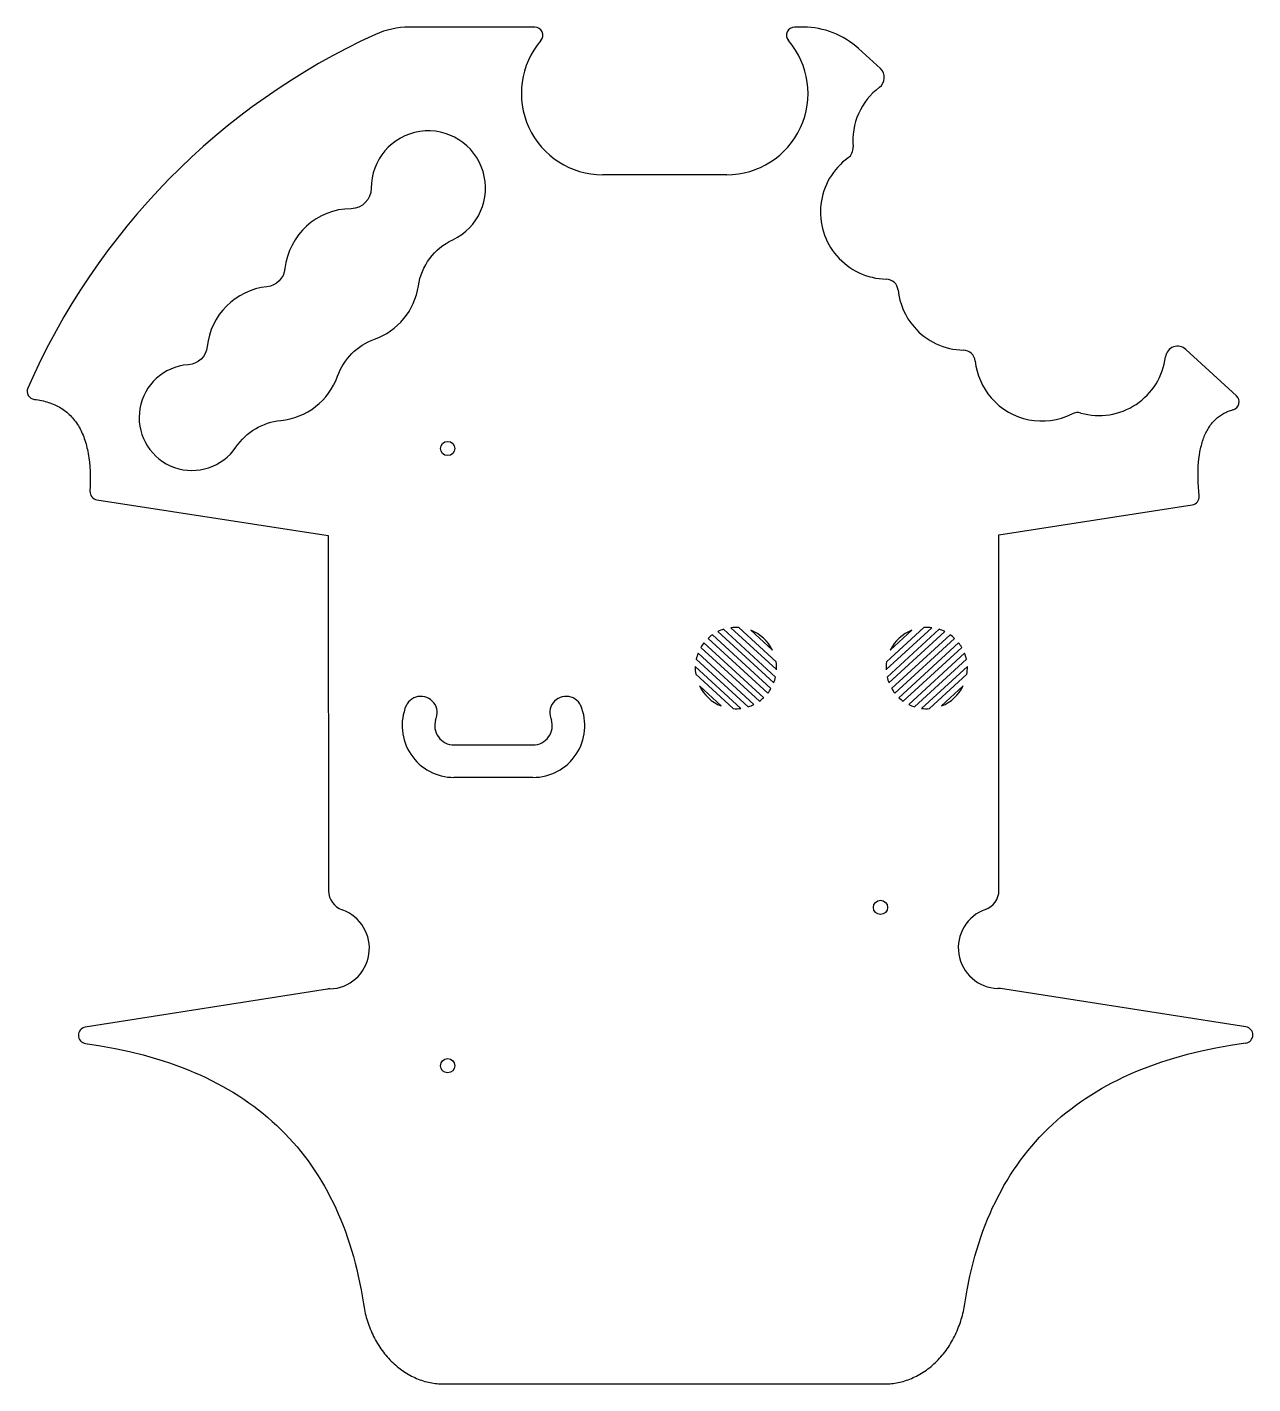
# Model space of a CAD drawing. Extents: x -80 to 222, y -214 to 120.
import ezdxf

# ---------------------------------------------------------------- set-up
doc = ezdxf.new("R2010")
doc.units = 0
doc.layers.add('VERSION_3$HOLDER-COVER', color=3, linetype='CONTINUOUS')

msp = doc.modelspace()

# ---------------------------------------------------------------- linework, layer by layer
at = {"layer": 'VERSION_3$HOLDER-COVER'}
for p, q in [((45.06, 119.61), (14.18, 119.61)), ((111.16, 119.61), (108.98, 119.61)), ((130.05, 109.42), (124.7, 114.34)), ((92.26, 83.3), (61.78, 83.3)), ((217.63, 28.93), (205.2, 40.34)), ((-62.63, 3.38), (-5.76, -5.39)), ((159.22, -5.26), (206.77, 2.14)), ((-5.76, -5.39), (-5.63, -92.8)), ((159.22, -92.68), (159.22, -5.26)), ((88.76, -29.85), (103.16, -43.08)), ((90.11, -29.05), (103.84, -41.68)), ((91.5, -28.49), (104.28, -40.24)), ((93.29, -28.1), (104.52, -38.42)), ((95.24, -28.04), (104.41, -36.48)), ((98.17, -28.71), (103.51, -33.61)), ((142.7, -28.1), (131.47, -38.42)), ((140.75, -28.04), (131.58, -36.48)), ((144.49, -28.49), (131.71, -40.24)), ((145.88, -29.05), (132.15, -41.68)), ((137.82, -28.71), (132.48, -33.61)), ((147.23, -29.85), (132.83, -43.08)), ((85.91, -32.96), (100.3, -46.19)), ((86.68, -31.82), (101.37, -45.32)), ((87.7, -30.72), (102.38, -44.22)), ((148.29, -30.72), (133.61, -44.22)), ((149.31, -31.82), (134.62, -45.32)), ((150.08, -32.96), (135.69, -46.19)), ((84.78, -35.8), (97.56, -47.55)), ((85.22, -34.36), (98.96, -46.99)), ((150.76, -34.36), (137.03, -46.99)), ((151.21, -35.8), (138.43, -47.55)), ((84.54, -37.62), (95.78, -47.94)), ((84.65, -39.56), (93.83, -47.99)), ((151.45, -37.62), (140.21, -47.94)), ((151.34, -39.56), (142.16, -47.99)), ((85.56, -42.43), (90.89, -47.33)), ((150.43, -42.43), (145.1, -47.33)), ((25.2, -56.92), (44.63, -56.92)), ((44.63, -64.92), (25.2, -64.92)), ((-5.94, -117), (-65.48, -126.37)), ((219.97, -126.28), (159.56, -116.87))]:
    msp.add_line(p, q, dxfattribs=at)
msp.add_lwpolyline([(24.88, 67.32, 1.822751), (4.83, 79.98, -0.412054), (-0.11, 74.96, 0.379643), (-16.37, 60.21, -0.352169), (-20.8, 55.77, 0.353119), (-35.47, 41.06, -0.364362), (-40.1, 36.59), (-41.33, 36.45, 1.519889), (-28.41, 16.32, -0.223873), (-17.42, 22.86, 0.290565), (-3.44, 33.76, -0.2248), (5.64, 42.84, 0.276506), (16.44, 55.97, -0.25055)], format="xyb", close=True, dxfattribs=at)
for points in [[(-78, 28.05), (-77.54, 28), (-77.09, 27.93), (-76.64, 27.85), (-76.21, 27.77), (-75.78, 27.67), (-75.36, 27.57), (-74.95, 27.45), (-74.54, 27.33), (-74.15, 27.2), (-73.76, 27.06), (-73.38, 26.9), (-73, 26.74), (-72.64, 26.57), (-72.28, 26.39), (-71.93, 26.21), (-71.59, 26.01), (-71.25, 25.8), (-70.93, 25.58), (-70.61, 25.36), (-70.3, 25.12), (-69.99, 24.88), (-69.7, 24.62), (-69.41, 24.36), (-69.13, 24.08), (-68.86, 23.8), (-68.59, 23.51), (-68.34, 23.21), (-68.09, 22.9), (-67.85, 22.58), (-67.61, 22.25), (-67.39, 21.91), (-67.17, 21.56), (-66.96, 21.2), (-66.76, 20.84), (-66.56, 20.46), (-66.38, 20.07), (-66.2, 19.68), (-66.03, 19.27), (-65.86, 18.86), (-65.71, 18.44), (-65.56, 18), (-65.42, 17.56), (-65.29, 17.11), (-65.17, 16.65), (-65.05, 16.18), (-64.94, 15.7), (-64.84, 15.21), (-64.75, 14.71), (-64.66, 14.2), (-64.58, 13.69), (-64.45, 12.62), (-64.35, 11.52), (-64.28, 10.39), (-64.25, 9.21), (-64.24, 8), (-64.26, 6.75), (-64.32, 5.46)], [(208.45, 4.31), (208.35, 5.44), (208.28, 6.55), (208.23, 7.62), (208.2, 8.67), (208.19, 9.68), (208.21, 10.67), (208.25, 11.62), (208.32, 12.54), (208.4, 13.44), (208.51, 14.3), (208.65, 15.13), (208.72, 15.53), (208.81, 15.93), (208.89, 16.32), (208.99, 16.7), (209.08, 17.07), (209.19, 17.44), (209.3, 17.8), (209.41, 18.15), (209.54, 18.49), (209.66, 18.83), (209.8, 19.15), (209.94, 19.47), (210.08, 19.79), (210.23, 20.09), (210.39, 20.39), (210.55, 20.68), (210.72, 20.96), (210.89, 21.23), (211.07, 21.5), (211.26, 21.76), (211.45, 22.01), (211.65, 22.26), (211.85, 22.49), (212.06, 22.72), (212.27, 22.94), (212.49, 23.15), (212.72, 23.36), (212.95, 23.56), (213.19, 23.75), (213.43, 23.93), (213.68, 24.11), (213.94, 24.27), (214.2, 24.43), (214.46, 24.58), (214.74, 24.73), (215.01, 24.87), (215.3, 24.99), (215.59, 25.12), (215.88, 25.23), (216.18, 25.34), (216.49, 25.44), (216.8, 25.53)], [(-65.4, -130.34), (-61.71, -130.91), (-58.12, -131.56), (-54.63, -132.32), (-51.24, -133.16), (-47.96, -134.1), (-46.35, -134.6), (-44.77, -135.13), (-43.21, -135.68), (-41.68, -136.25), (-40.17, -136.85), (-38.69, -137.47), (-37.24, -138.11), (-35.8, -138.77), (-34.4, -139.46), (-33.02, -140.17), (-31.66, -140.91), (-30.33, -141.67), (-29.02, -142.45), (-27.74, -143.25), (-26.49, -144.08), (-25.26, -144.93), (-24.05, -145.8), (-22.87, -146.7), (-21.72, -147.62), (-20.59, -148.56), (-19.48, -149.53), (-18.4, -150.52), (-17.35, -151.53), (-16.32, -152.57), (-15.31, -153.62), (-14.33, -154.71), (-13.38, -155.81), (-12.45, -156.94), (-11.54, -158.09), (-10.66, -159.26), (-9.81, -160.46), (-8.98, -161.68), (-8.17, -162.93), (-7.39, -164.19), (-6.64, -165.48), (-5.91, -166.8), (-5.21, -168.13), (-4.53, -169.49), (-3.87, -170.87), (-3.25, -172.28), (-2.64, -173.71), (-2.06, -175.16), (-1.51, -176.63), (-0.98, -178.13), (-0.48, -179.65), (0, -181.2), (0.45, -182.77), (0.88, -184.36), (1.28, -185.97), (1.66, -187.61), (2.34, -190.95), (2.92, -194.39), (3.08, -195.34), (3.28, -196.29), (3.39, -196.77), (3.51, -197.24), (3.64, -197.72), (3.78, -198.2), (3.92, -198.67), (4.08, -199.15), (4.25, -199.62), (4.42, -200.09), (4.61, -200.56), (4.8, -201.03), (5, -201.49), (5.21, -201.95), (5.44, -202.4), (5.67, -202.85), (5.91, -203.3), (6.16, -203.74), (6.41, -204.18), (6.68, -204.61), (6.95, -205.03), (7.24, -205.45), (7.53, -205.86), (7.83, -206.26), (8.14, -206.66), (8.45, -207.05), (8.78, -207.43), (9.11, -207.8), (9.44, -208.16), (9.79, -208.51), (10.14, -208.86), (10.5, -209.19), (10.86, -209.51), (11.23, -209.83), (11.6, -210.13), (11.98, -210.42), (12.37, -210.7), (12.76, -210.97), (13.15, -211.23), (13.55, -211.48), (13.95, -211.72), (14.35, -211.95), (14.76, -212.16), (15.17, -212.36), (15.58, -212.55), (15.99, -212.73), (16.4, -212.9), (16.82, -213.06), (17.24, -213.2), (17.65, -213.34), (18.07, -213.46), (18.49, -213.57), (18.9, -213.67), (19.32, -213.76), (19.74, -213.84), (20.15, -213.9), (20.56, -213.96), (20.97, -214), (21.38, -214.04), (21.79, -214.06), (22.19, -214.08), (22.6, -214.08), (131.14, -214.08), (131.54, -214.08), (131.95, -214.06), (132.35, -214.04), (132.76, -214), (133.17, -213.96), (133.58, -213.9), (134, -213.84), (134.41, -213.76), (134.83, -213.67), (135.25, -213.57), (135.67, -213.46), (136.08, -213.34), (136.5, -213.2), (136.92, -213.06), (137.33, -212.9), (137.75, -212.73), (138.16, -212.55), (138.57, -212.36), (138.98, -212.16), (139.39, -211.95), (139.79, -211.72), (140.19, -211.48), (140.59, -211.23), (140.98, -210.97), (141.37, -210.7), (141.75, -210.42), (142.13, -210.13), (142.51, -209.83), (142.88, -209.51), (143.24, -209.19), (143.6, -208.86), (143.95, -208.51), (144.29, -208.16), (144.63, -207.8), (144.96, -207.43), (145.28, -207.05), (145.6, -206.66), (145.91, -206.26), (146.21, -205.86), (146.5, -205.45), (146.78, -205.03), (147.06, -204.61), (147.32, -204.18), (147.58, -203.74), (147.83, -203.3), (148.07, -202.85), (148.3, -202.4), (148.52, -201.95), (148.73, -201.49), (148.94, -201.03), (149.13, -200.56), (149.31, -200.09), (149.49, -199.62), (149.65, -199.15), (149.81, -198.67), (149.96, -198.2), (150.1, -197.72), (150.23, -197.24), (150.35, -196.77), (150.46, -196.29), (150.65, -195.34), (150.81, -194.39), (151.4, -190.93), (152.08, -187.57), (152.46, -185.92), (152.87, -184.3), (153.3, -182.7), (153.76, -181.12), (154.24, -179.57), (154.75, -178.04), (155.28, -176.53), (155.84, -175.05), (156.43, -173.59), (157.04, -172.16), (157.67, -170.74), (158.33, -169.36), (159.02, -167.99), (159.73, -166.65), (160.46, -165.33), (161.23, -164.03), (162.01, -162.76), (162.83, -161.51), (163.66, -160.29), (164.53, -159.09), (165.42, -157.91), (166.33, -156.76), (167.27, -155.62), (168.23, -154.52), (169.22, -153.43), (170.24, -152.37), (171.28, -151.33), (172.35, -150.32), (173.44, -149.33), (174.56, -148.36), (175.7, -147.42), (176.87, -146.5), (178.06, -145.6), (179.28, -144.73), (180.52, -143.88), (181.79, -143.05), (183.09, -142.25), (184.41, -141.47), (185.76, -140.71), (187.13, -139.98), (188.52, -139.27), (189.95, -138.58), (191.39, -137.92), (192.87, -137.28), (194.36, -136.66), (195.89, -136.07), (197.44, -135.5), (199.01, -134.96), (200.61, -134.43), (202.24, -133.94), (205.56, -133.01), (208.99, -132.17), (212.52, -131.44), (216.15, -130.79), (219.88, -130.24)]]:
    msp.add_lwpolyline(points, dxfattribs=at)
for centre in [(23.64, 15.98), (130.1, -96.9), (23.64, -135.84)]:
    msp.add_circle(centre, 1.75, dxfattribs=at)
for centre, radius, start, end in [((76.87, -37.46), 170.73, 114.575, 156.4173), ((14.18, 99.61), 20, 90, 114.575), ((45.06, 117.61), 2, 319.4426, 90), ((108.98, 117.61), 2, 90, 220.5574), ((111.16, 99.61), 20, 47.4137, 90), ((61.78, 103.3), 20.01, 139.4426, 270), ((92.26, 103.3), 20.01, 270, 40.5574), ((128.02, 107.21), 3, 307.0291, 47.4137), ((139.76, 91.65), 16.49, 127.0291, 185.2043), ((120.34, 89.88), 3, 306.1053, 5.2043), ((131.83, 74.13), 16.49, 126.1053, 220.7933), ((131.83, 74.13), 16.49, 220.7933, 268.8364), ((131.43, 54.64), 3, 5.8959, 88.8364), ((150.82, 56.65), 16.49, 185.8959, 220.7933), ((150.82, 56.65), 16.49, 220.7933, 268.7787), ((150.41, 37.16), 3, 6.1015, 88.7787), ((203.17, 38.14), 3, 47.4137, 172.8123), ((169.79, 39.23), 16.49, 186.1015, 220.7933), ((183.83, 40.57), 16.49, 254.2658, 352.8123), ((-77.77, 30.04), 2, 156.4173, 263.4895), ((169.79, 39.23), 16.49, 220.7933, 296.687), ((216.27, 27.45), 2, 285.4346, 47.4137), ((178.55, 21.81), 3, 74.2658, 116.6871), ((-62.32, 5.35), 2, 176.8857, 261.236), ((206.46, 4.12), 2, 278.8517, 5.4204), ((94.53, -38.02), 10, 125.2495, 133.1125), ((94.53, -38.02), 10, 107.6497, 116.2696), ((94.53, -38.02), 10, 85.9565, 97.1408), ((94.53, -38.02), 10, 26.185, 68.6423), ((141.46, -38.02), 10, 111.3577, 153.815), ((141.46, -38.02), 10, 82.8592, 94.0435), ((141.46, -38.02), 10, 63.7304, 72.3503), ((141.46, -38.02), 10, 46.8875, 54.7505), ((94.53, -38.02), 10, 141.7149, 149.5779), ((141.46, -38.02), 10, 30.4221, 38.2851), ((94.53, -38.02), 10, 158.5577, 167.1777), ((94.53, -38.02), 10, 357.6865, 8.8709), ((141.46, -38.02), 10, 171.1291, 182.3135), ((141.46, -38.02), 10, 12.8223, 21.4423), ((94.53, -38.02), 10, 177.6865, 188.8709), ((141.46, -38.02), 10, 351.1291, 2.3135), ((94.53, -38.02), 10, 206.185, 248.6423), ((94.53, -38.02), 10, 321.7149, 329.5779), ((94.53, -38.02), 10, 338.5577, 347.1777), ((141.46, -38.02), 10, 192.8223, 201.4423), ((141.46, -38.02), 10, 210.4221, 218.2851), ((141.46, -38.02), 10, 291.3577, 333.815), ((17.05, -48.99), 4.01, 334.486, 162.8575), ((52.78, -48.99), 4.01, 17.1426, 205.514), ((94.53, -38.02), 10, 305.2495, 313.1125), ((141.46, -38.02), 10, 226.8875, 234.7505), ((25.2, -52.17), 12.75, 157.3556, 270), ((44.63, -52.17), 12.75, 270, 22.6444), ((94.53, -38.02), 10, 265.9565, 277.1408), ((94.53, -38.02), 10, 287.6497, 296.2696), ((141.46, -38.02), 10, 243.7304, 252.3503), ((141.46, -38.02), 10, 262.8592, 274.0435), ((25.2, -52.17), 4.75, 162.2047, 270), ((44.63, -52.17), 4.75, 270, 17.7953), ((-0.63, -92.8), 5, 180.0877, 250.6165), ((154.22, -92.68), 5, 289.4712, 360), ((-5.61, -106.95), 10, 271.7144, 70.6165), ((159.22, -106.82), 10, 109.4712, 268.3733), ((-5.16, -121.94), 5, 91.7144, 98.9394), ((158.79, -121.81), 5, 81.1483, 88.3733), ((-65.17, -128.34), 2, 98.9394, 263.3833), ((219.66, -128.26), 2, 276.352, 81.1483)]:
    msp.add_arc(centre, radius, start, end, dxfattribs=at)

doc.saveas('drawing.dxf')
